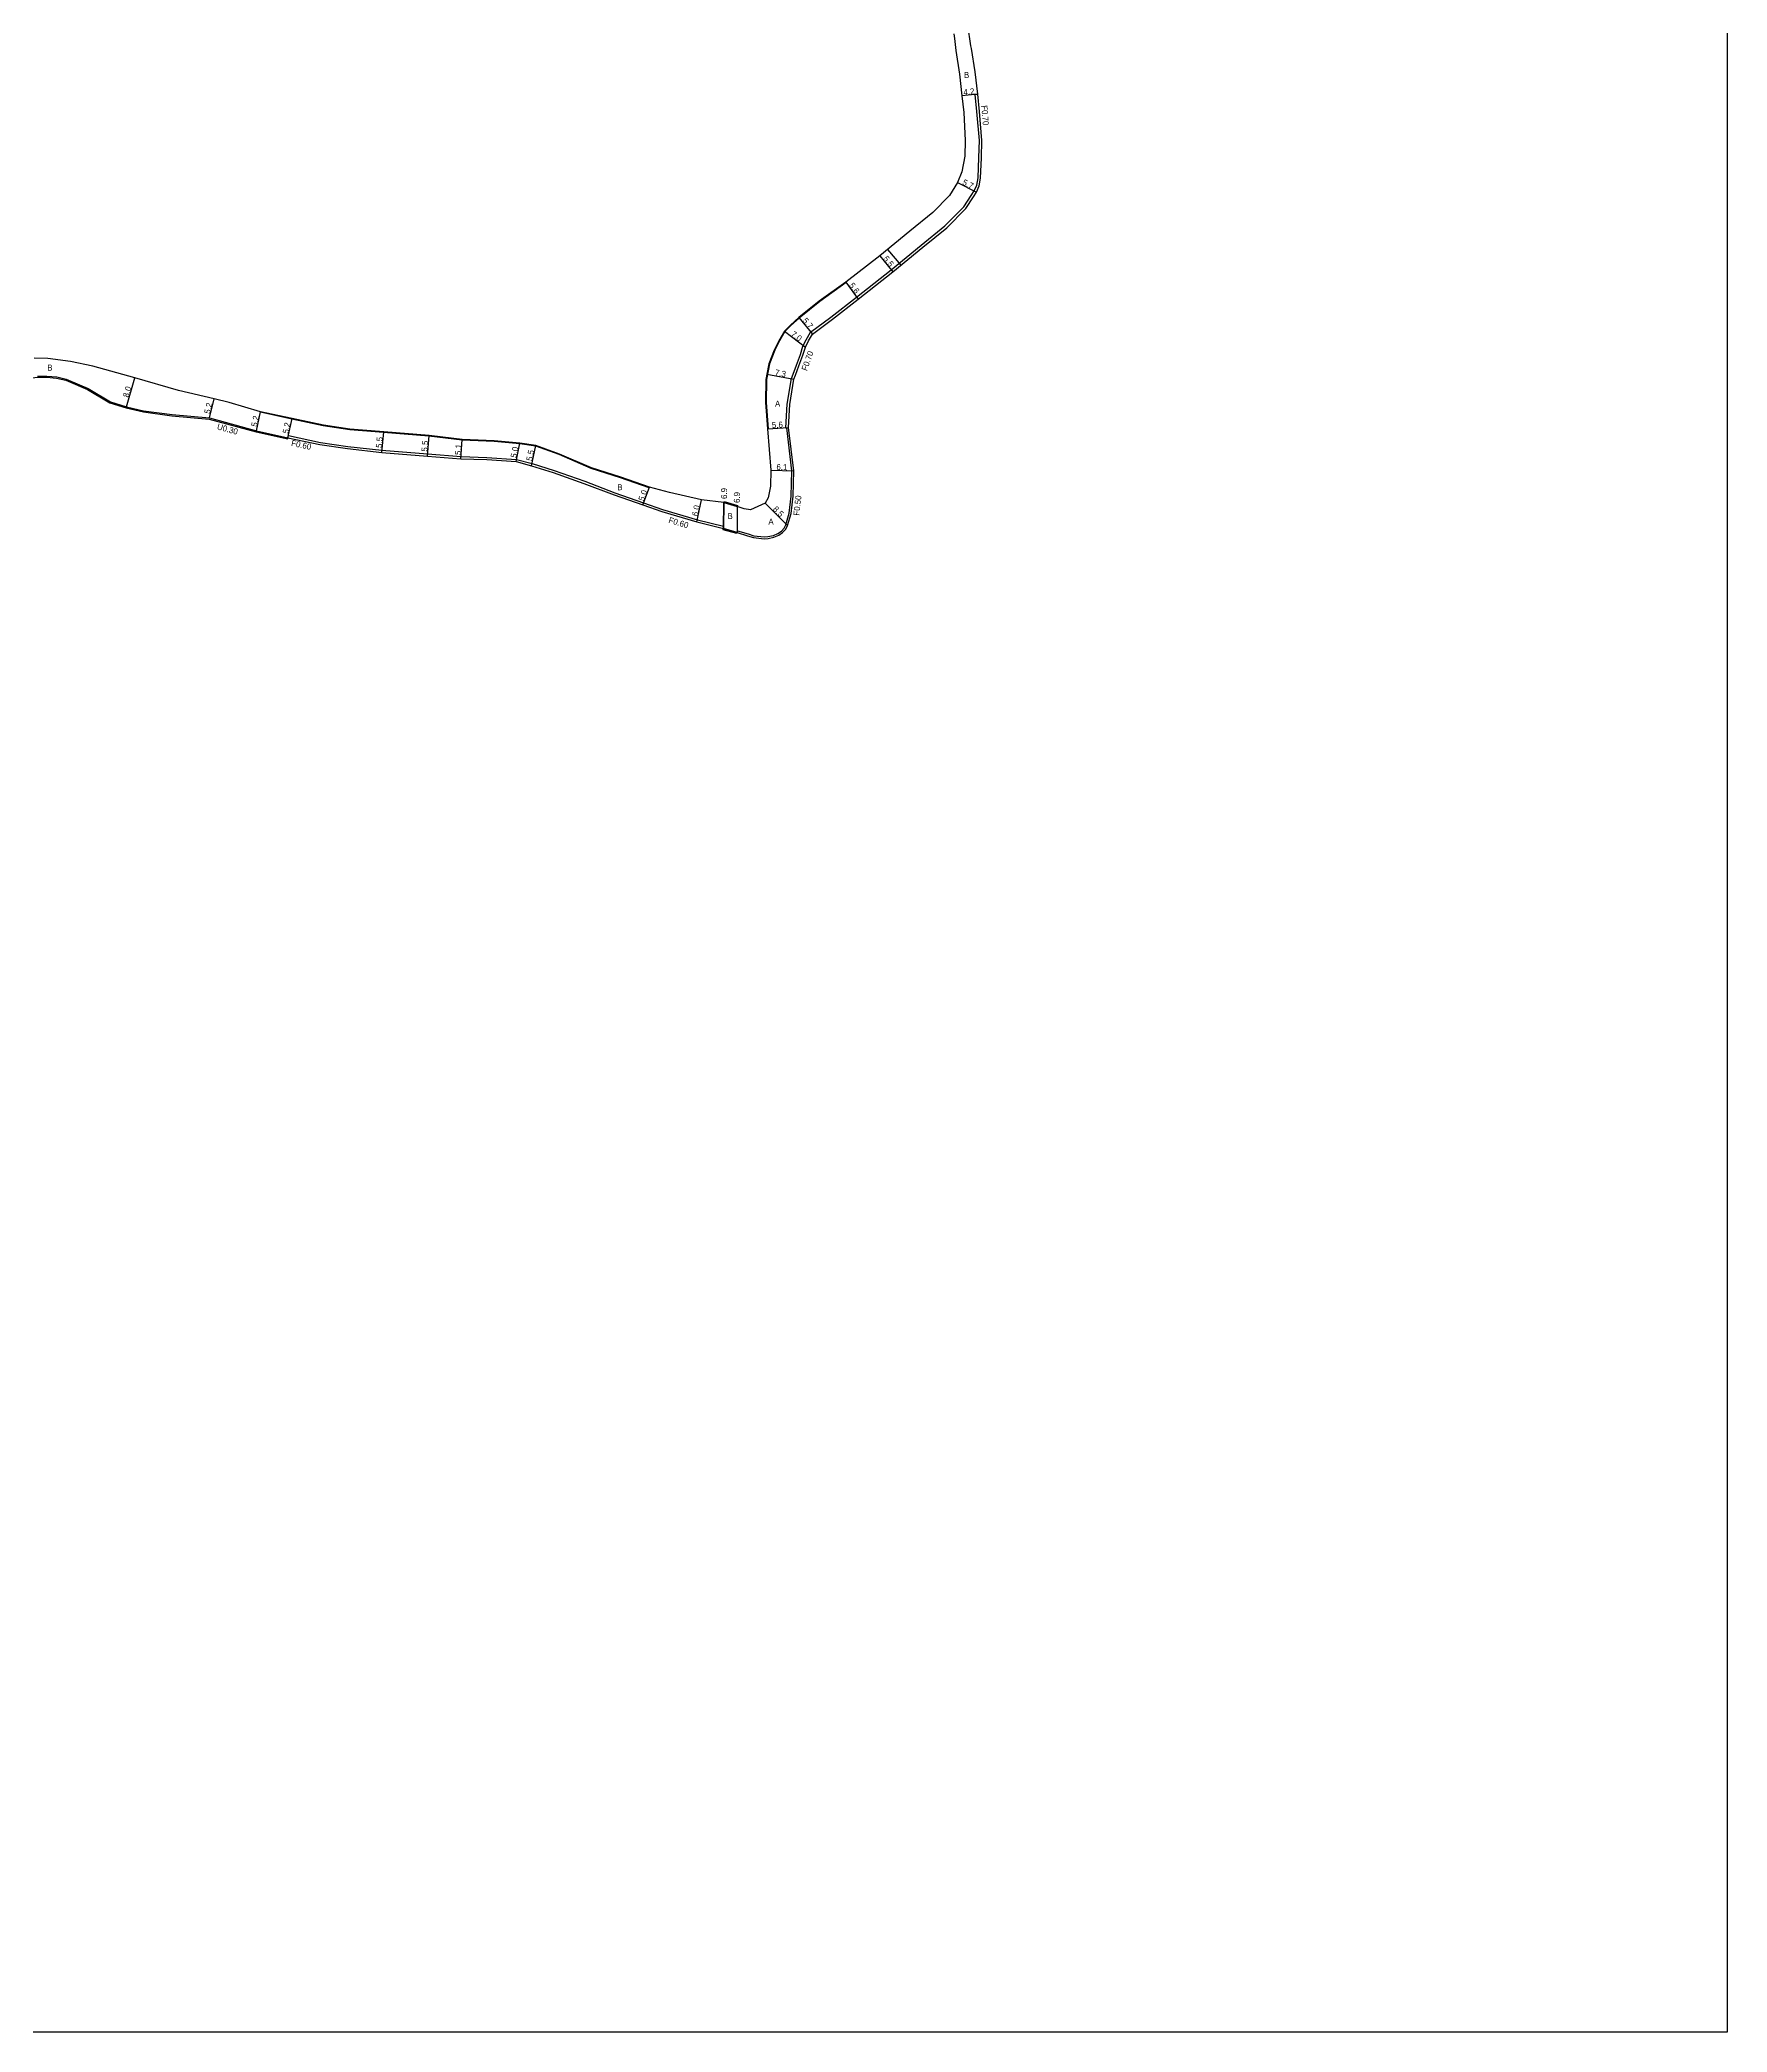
# Model space of a CAD drawing. Header units: metres. Extents: x -24000 to -20000, y -114000 to -111000.
# Drawn here: x -22048 to -21600, y -112200 to -111671 of the extents above; entities that cross this region are included whole.
import ezdxf

# ---------------------------------------------------------------- set-up
doc = ezdxf.new("R2010")
doc.units = ezdxf.units.M
doc.header["$LTSCALE"] = 2.5
for name, color, linetype in [('側溝・桝', 7, 'Continuous'), ('図郭', 7, 'Continuous'), ('幅員', 7, 'Continuous'), ('歩道・分離帯・安全施設', 7, 'Continuous'), ('舗装', 7, 'Continuous'), ('道路', 7, 'Continuous')]:
    doc.layers.add(name, color=color, linetype=linetype)
doc.styles.get("Standard").update_dxf_attribs({"font": ''})
doc.styles.get('Standard').set_extended_font_data('@MS PGothic')

msp = doc.modelspace()

# ---------------------------------------------------------------- linework, layer by layer
at = {"layer": '側溝・桝'}
for points in [[(-21849.93, -111773.99), (-21849.93, -111773.97), (-21849.6, -111767.73), (-21848.51, -111760.9), (-21848.03, -111759.76), (-21847.14, -111757.33), (-21846.12, -111754.48), (-21845.42, -111752.31), (-21844.56, -111750.6), (-21843.42, -111748.62), (-21838, -111744.62), (-21831.17, -111739.26), (-21822.02, -111732.05), (-21814, -111725.47), (-21807.73, -111720.34), (-21802.74, -111715.31), (-21800.72, -111712.29), (-21799.94, -111711.1), (-21799.28, -111709.53), (-21798.93, -111707.64), (-21798.69, -111702.25), (-21798.58, -111697.7), (-21799.24, -111690.04), (-21799.72, -111685.48)], [(-21799.72, -111685.48), (-21799.02, -111685.41)], [(-22062.19, -111769.42), (-22060.27, -111766.92), (-22057.87, -111764.59), (-22056.2, -111763.2), (-22053.25, -111761.76), (-22051.57, -111761.13), (-22050.14, -111760.75), (-22048.68, -111760.56), (-22046.23, -111760.57), (-22043.62, -111760.79), (-22041.14, -111761.34), (-22035.39, -111763.85), (-22029.47, -111767.37), (-22025.17, -111768.68), (-22020.56, -111769.77), (-22012.99, -111770.78), (-22003.11, -111771.68), (-21990.62, -111775.1), (-21982.26, -111776.92)], [(-21982.26, -111776.92), (-21982.19, -111776.63)], [(-21982.19, -111776.63), (-21982.07, -111776.04)], [(-21982.07, -111776.04), (-21973.58, -111777.86), (-21966.32, -111778.91), (-21957.24, -111779.95), (-21945.1, -111780.91), (-21936.23, -111781.62), (-21929.36, -111781.83), (-21921.52, -111782.36), (-21917.35, -111783.47), (-21911.53, -111785.33), (-21903.36, -111788.19), (-21895.38, -111791.22), (-21887.73, -111793.89), (-21882.7, -111795.65), (-21873.41, -111798.39), (-21866.48, -111800.14)], [(-21862.78, -111801.31), (-21859.99, -111802.18), (-21858.44, -111802.63), (-21855.69, -111802.97), (-21854.71, -111802.89), (-21853.28, -111802.55), (-21852.08, -111802.05), (-21851.16, -111801.43), (-21850.4, -111800.63), (-21849.95, -111799.78), (-21849.05, -111796.67), (-21848.55, -111792.14), (-21848.34, -111785.41), (-21849.73, -111773.98)], [(-21849.93, -111773.99), (-21849.73, -111773.98), (-21849.23, -111773.95)], [(-21866.48, -111800.76), (-21866.48, -111800.14)], [(-21862.93, -111801.79), (-21862.78, -111801.31)]]:
    msp.add_lwpolyline(points, dxfattribs=at)
at = {"layer": '図郭'}
msp.add_lwpolyline([(-22400, -111600), (-21600, -111600), (-21600, -112200), (-22400, -112200)], close=True, dxfattribs=at)
at = {"layer": '幅員'}
for points in [[(-21799.02, -111685.41), (-21803.2, -111685.85)], [(-21804.41, -111708.85), (-21799.32, -111711.43)], [(-21825.03, -111728.31), (-21821.59, -111732.6)], [(-21834.08, -111735.32), (-21830.74, -111739.81)], [(-21846.55, -111744.73), (-21842.89, -111749.1)], [(-21850.36, -111748.35), (-21844.77, -111752.57)], [(-22025.1, -111768.39), (-22022.89, -111760.7)], [(-21855.01, -111759.75), (-21847.83, -111761.09)], [(-22003.06, -111771.38), (-22001.82, -111766.33)], [(-21990.55, -111774.81), (-21989.44, -111769.73)], [(-21982.19, -111776.63), (-21981.1, -111771.54)], [(-21957.29, -111780.55), (-21956.76, -111775.07)], [(-21945.15, -111781.51), (-21944.72, -111776.02)], [(-21936.26, -111782.22), (-21935.89, -111777.13)], [(-21921.62, -111782.96), (-21920.63, -111778.05)], [(-21854.82, -111774.25), (-21849.23, -111773.95)], [(-21917.52, -111784.05), (-21916.36, -111778.67)], [(-21853.94, -111785.25), (-21847.84, -111785.38)], [(-21887.93, -111794.46), (-21886.17, -111789.78)], [(-21873.57, -111798.97), (-21872.34, -111793.09)], [(-21866.42, -111793.86), (-21866.48, -111800.76)], [(-21855.49, -111793.96), (-21849.49, -111799.97)], [(-21862.87, -111794.89), (-21862.93, -111801.79)]]:
    msp.add_lwpolyline(points, dxfattribs=at)
at = {"layer": '歩道・分離帯・安全施設'}
for points in [[(-21833.99, -111735.44), (-21840.98, -111740.48), (-21846.45, -111744.85), (-21848.65, -111746.8), (-21850.24, -111748.45), (-21851.68, -111750.92), (-21852.89, -111753.41), (-21854.34, -111757.02), (-21855.12, -111761.16), (-21855.23, -111767.3), (-21854.67, -111774.23), (-21854.67, -111774.24)], [(-21886.22, -111789.92), (-21893.87, -111787.25), (-21901.65, -111784.79), (-21910.12, -111781.11), (-21916.4, -111778.82), (-21920.65, -111778.2), (-21927.41, -111777.63), (-21935.9, -111777.28), (-21944.74, -111776.17), (-21956.77, -111775.22), (-21965.74, -111774.49), (-21972.79, -111773.47), (-21981.13, -111771.69), (-21989.47, -111769.87)]]:
    msp.add_lwpolyline(points, dxfattribs=at)
at = {"layer": '舗装'}
msp.add_lwpolyline([(-21823, -111726.64), (-21819.43, -111730.83)], dxfattribs=at)
at = {"layer": '道路'}
for points in [[(-21862.93, -111801.79), (-21860.13, -111802.66), (-21858.54, -111803.12), (-21855.7, -111803.47), (-21854.64, -111803.38), (-21853.12, -111803.03), (-21851.84, -111802.49), (-21850.84, -111801.81), (-21849.99, -111800.93), (-21849.49, -111799.97), (-21848.55, -111796.77), (-21848.05, -111792.17), (-21847.84, -111785.38), (-21849.23, -111773.95), (-21848.9, -111767.8), (-21847.83, -111761.09), (-21847.37, -111760), (-21846.48, -111757.57), (-21845.46, -111754.72), (-21844.77, -111752.57), (-21843.94, -111750.93), (-21842.89, -111749.1), (-21837.57, -111745.18), (-21830.74, -111739.81), (-21821.59, -111732.6), (-21813.56, -111726.01), (-21807.26, -111720.86), (-21802.19, -111715.75), (-21800.13, -111712.68), (-21799.32, -111711.43), (-21798.6, -111709.74), (-21798.24, -111707.72), (-21797.99, -111702.27), (-21797.88, -111697.68), (-21798.54, -111689.97), (-21799.02, -111685.41), (-21799.65, -111679.48), (-21800.71, -111673.27), (-21800.81, -111672.57)], [(-21805.33, -111669.35), (-21805.2, -111670.64), (-21804.87, -111673.84)], [(-21800.81, -111672.57), (-21801.09, -111670.67), (-21801.35, -111668.89)], [(-21804.87, -111673.84), (-21803.82, -111680.06), (-21803.2, -111685.85), (-21802.73, -111690.29), (-21802.38, -111697.72), (-21802.48, -111701.82), (-21803.26, -111706.06), (-21804.41, -111708.85), (-21806.54, -111712.33), (-21810.96, -111716.78), (-21817.04, -111721.76), (-21825.03, -111728.31), (-21834.08, -111735.32), (-21841.08, -111740.36), (-21846.55, -111744.73), (-21848.76, -111746.7), (-21850.36, -111748.35), (-21851.81, -111750.85), (-21853.03, -111753.35), (-21854.49, -111756.98), (-21855.01, -111759.75), (-21855.26, -111761.14), (-21855.38, -111767.3), (-21854.82, -111774.25), (-21853.94, -111785.25), (-21854.03, -111789.49), (-21854.65, -111792.6), (-21855.49, -111793.96)], [(-21866.42, -111793.86), (-21872.34, -111793.09), (-21880.82, -111791.16), (-21886.17, -111789.78), (-21893.83, -111787.11), (-21901.6, -111784.65), (-21910.06, -111780.97), (-21916.36, -111778.67), (-21920.63, -111778.05), (-21927.4, -111777.48), (-21935.89, -111777.13), (-21944.72, -111776.02), (-21956.76, -111775.07), (-21965.73, -111774.34), (-21972.77, -111773.32), (-21981.1, -111771.54), (-21989.44, -111769.73), (-21997.82, -111767.3), (-22001.82, -111766.33), (-22011.22, -111764.05), (-22022.89, -111760.7), (-22033.99, -111757.58), (-22039.9, -111756.34), (-22045.96, -111755.55), (-22049.59, -111755.49)], [(-22048.69, -111760.26), (-22046.22, -111760.27), (-22043.58, -111760.49), (-22041.04, -111761.05), (-22035.25, -111763.58), (-22029.34, -111767.09), (-22025.1, -111768.39), (-22020.51, -111769.47), (-22012.96, -111770.48), (-22003.06, -111771.38), (-21990.55, -111774.81), (-21982.19, -111776.63), (-21973.69, -111778.45), (-21966.4, -111779.5), (-21957.29, -111780.55), (-21945.15, -111781.51), (-21936.26, -111782.22), (-21929.39, -111782.43), (-21921.62, -111782.96), (-21917.52, -111784.05), (-21911.72, -111785.9), (-21903.57, -111788.76), (-21895.59, -111791.79), (-21887.93, -111794.46), (-21882.88, -111796.22), (-21873.57, -111798.97), (-21866.48, -111800.76)], [(-21862.87, -111794.89), (-21866.42, -111793.86)], [(-21855.49, -111793.96), (-21859.37, -111795.74), (-21861.03, -111795.46), (-21862.87, -111794.89)], [(-21866.48, -111800.76), (-21862.93, -111801.79)]]:
    msp.add_lwpolyline(points, dxfattribs=at)
for points in [[(-21862.93, -111801.79), (-21866.48, -111800.76), (-21866.42, -111793.86), (-21862.87, -111794.89)], [(-21862.87, -111794.89), (-21866.42, -111793.86), (-21866.34, -111793.57), (-21862.79, -111794.6)], [(-21863.01, -111802.08), (-21866.57, -111801.04), (-21866.48, -111800.76), (-21862.93, -111801.79)]]:
    msp.add_lwpolyline(points, close=True, dxfattribs=at)

# ---------------------------------------------------------------- texts
at = {"layer": '側溝・桝'}
for s, rotation, p in [('F0.70', 274.8782, (-21798.08, -111688.41)), ('F0.70', 70.3971, (-21844.36, -111759)), ('U0.30', 344.6766, (-22001.14, -111774.38)), ('F0.60', 347.9273, (-21981.43, -111778.75)), ('F0.50', 83.7712, (-21846.39, -111797.37)), ('F0.60', 343.5776, (-21881.25, -111799.19))]:
    msp.add_text(s, height=1.6, rotation=rotation, dxfattribs=at).set_placement(p)
at = {"layer": '幅員'}
for s, rotation, p in [('4.2', 6.0651, (-21802.71, -111685.7)), ('5.7', 333.1056, (-21803.25, -111709.33)), ('5.5', 308.7929, (-21824.23, -111729.15)), ('5.6', 306.6253, (-21833.28, -111736.22)), ('5.7', 310.0173, (-21845.67, -111745.63)), ('7.0', 322.9176, (-21848.78, -111749.42)), ('7.3', 349.4245, (-21852.97, -111760.03)), ('8.0', 73.977, (-22024.53, -111766.05)), ('5.2', 76.2507, (-22002.92, -111770.38)), ('5.2', 77.6795, (-21990.43, -111773.81)), ('5.2', 77.8184, (-21982.08, -111775.63)), ('5.6', 3.023, (-21853.63, -111774.08)), ('5.5', 84.4312, (-21957.28, -111779.39)), ('5.5', 85.586, (-21945.16, -111780.35)), ('5.1', 85.7967, (-21936.29, -111781.26)), ('5.0', 78.5765, (-21921.54, -111782.05)), ('5.5', 77.8242, (-21917.38, -111782.9)), ('6.1', 358.7165, (-21852.49, -111785.18)), ('5.0', 69.3758, (-21887.7, -111793.58)), ('6.9', 89.5235, (-21865.59, -111792.89)), ('6.9', 89.5235, (-21862.18, -111793.95)), ('6.0', 78.1345, (-21873.38, -111797.57)), ('8.5', 314.9488, (-21853.55, -111795.76))]:
    msp.add_text(s, height=1.6, rotation=rotation, dxfattribs=at).set_placement(p)
at = {"layer": '舗装'}
for s, p in [('B', (-21802.66, -111681.07)), ('B', (-22046.09, -111758.8)), ('A', (-21852.85, -111768.4)), ('B', (-21894.74, -111790.56)), ('B', (-21865.45, -111798.2)), ('A', (-21854.6, -111799.69))]:
    msp.add_text(s, height=1.6, dxfattribs=at).set_placement(p)

doc.saveas('drawing.dxf')
